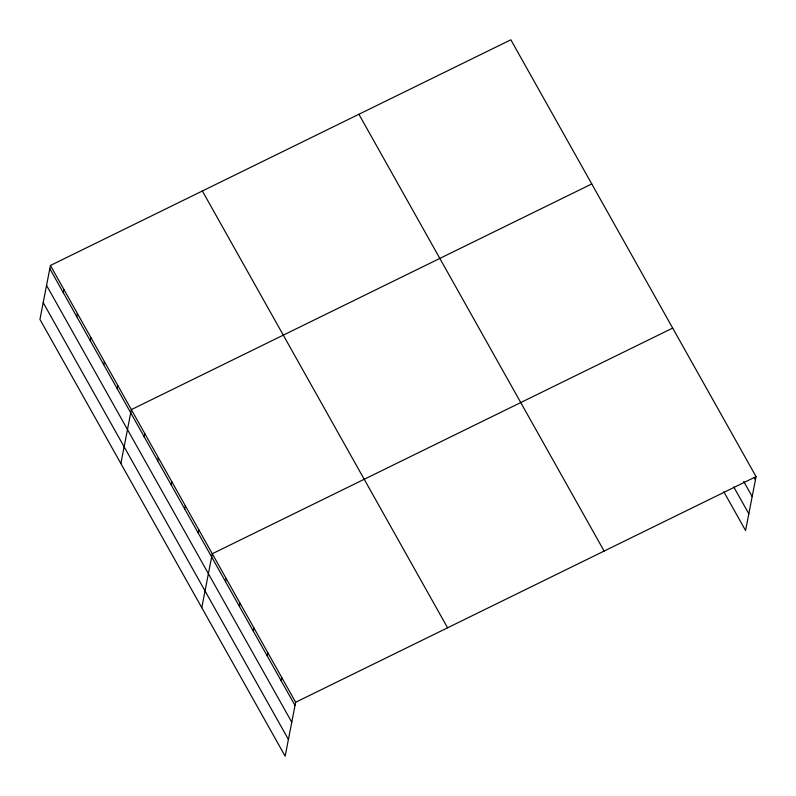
<?xml version="1.0" encoding="UTF-8"?>
<svg xmlns="http://www.w3.org/2000/svg" width="796" height="796" viewBox="0 0 796 796"><rect width="100%" height="100%" fill="white"/><g stroke="black" fill="none" stroke-linecap="round" stroke-linejoin="round"><path stroke-width="1.19" d="M50.427 265.466L39.939 319.395L285.157 756.2L295.644 702.261L50.427 265.466L510.843 39.8L756.061 476.605L745.573 530.534L723.823 491.799M63.292 292.679L63.919 289.485M76.784 316.699L77.401 313.515M90.266 340.728L90.883 337.534M103.759 364.747L104.376 361.563M117.241 388.776L117.858 385.582M120.863 463.541L131.35 409.612L591.766 183.946M144.215 436.825L144.832 433.631M157.698 460.844L158.324 457.65M171.19 484.873L171.807 481.68M184.672 508.893L185.299 505.699M198.164 532.922L198.781 529.728M201.786 607.686L212.273 553.747L672.68 328.091M225.547 581.697L226.163 578.503M239.437 606.443L240.064 603.259M253.337 631.198L253.954 628.004M267.227 655.954L267.854 652.76M281.127 680.699L281.744 677.515M295.644 702.261L756.061 476.605M754.23 477.64L755.434 479.799M743.723 481.471L752.18 496.535M733.723 486.893L748.827 513.788M358.906 114.266L604.124 551.071M202.363 190.99L447.581 627.795M49.81 268.65L295.017 705.455M46.556 285.396L291.764 722.201M43.203 302.649L288.411 739.454"/></g></svg>
